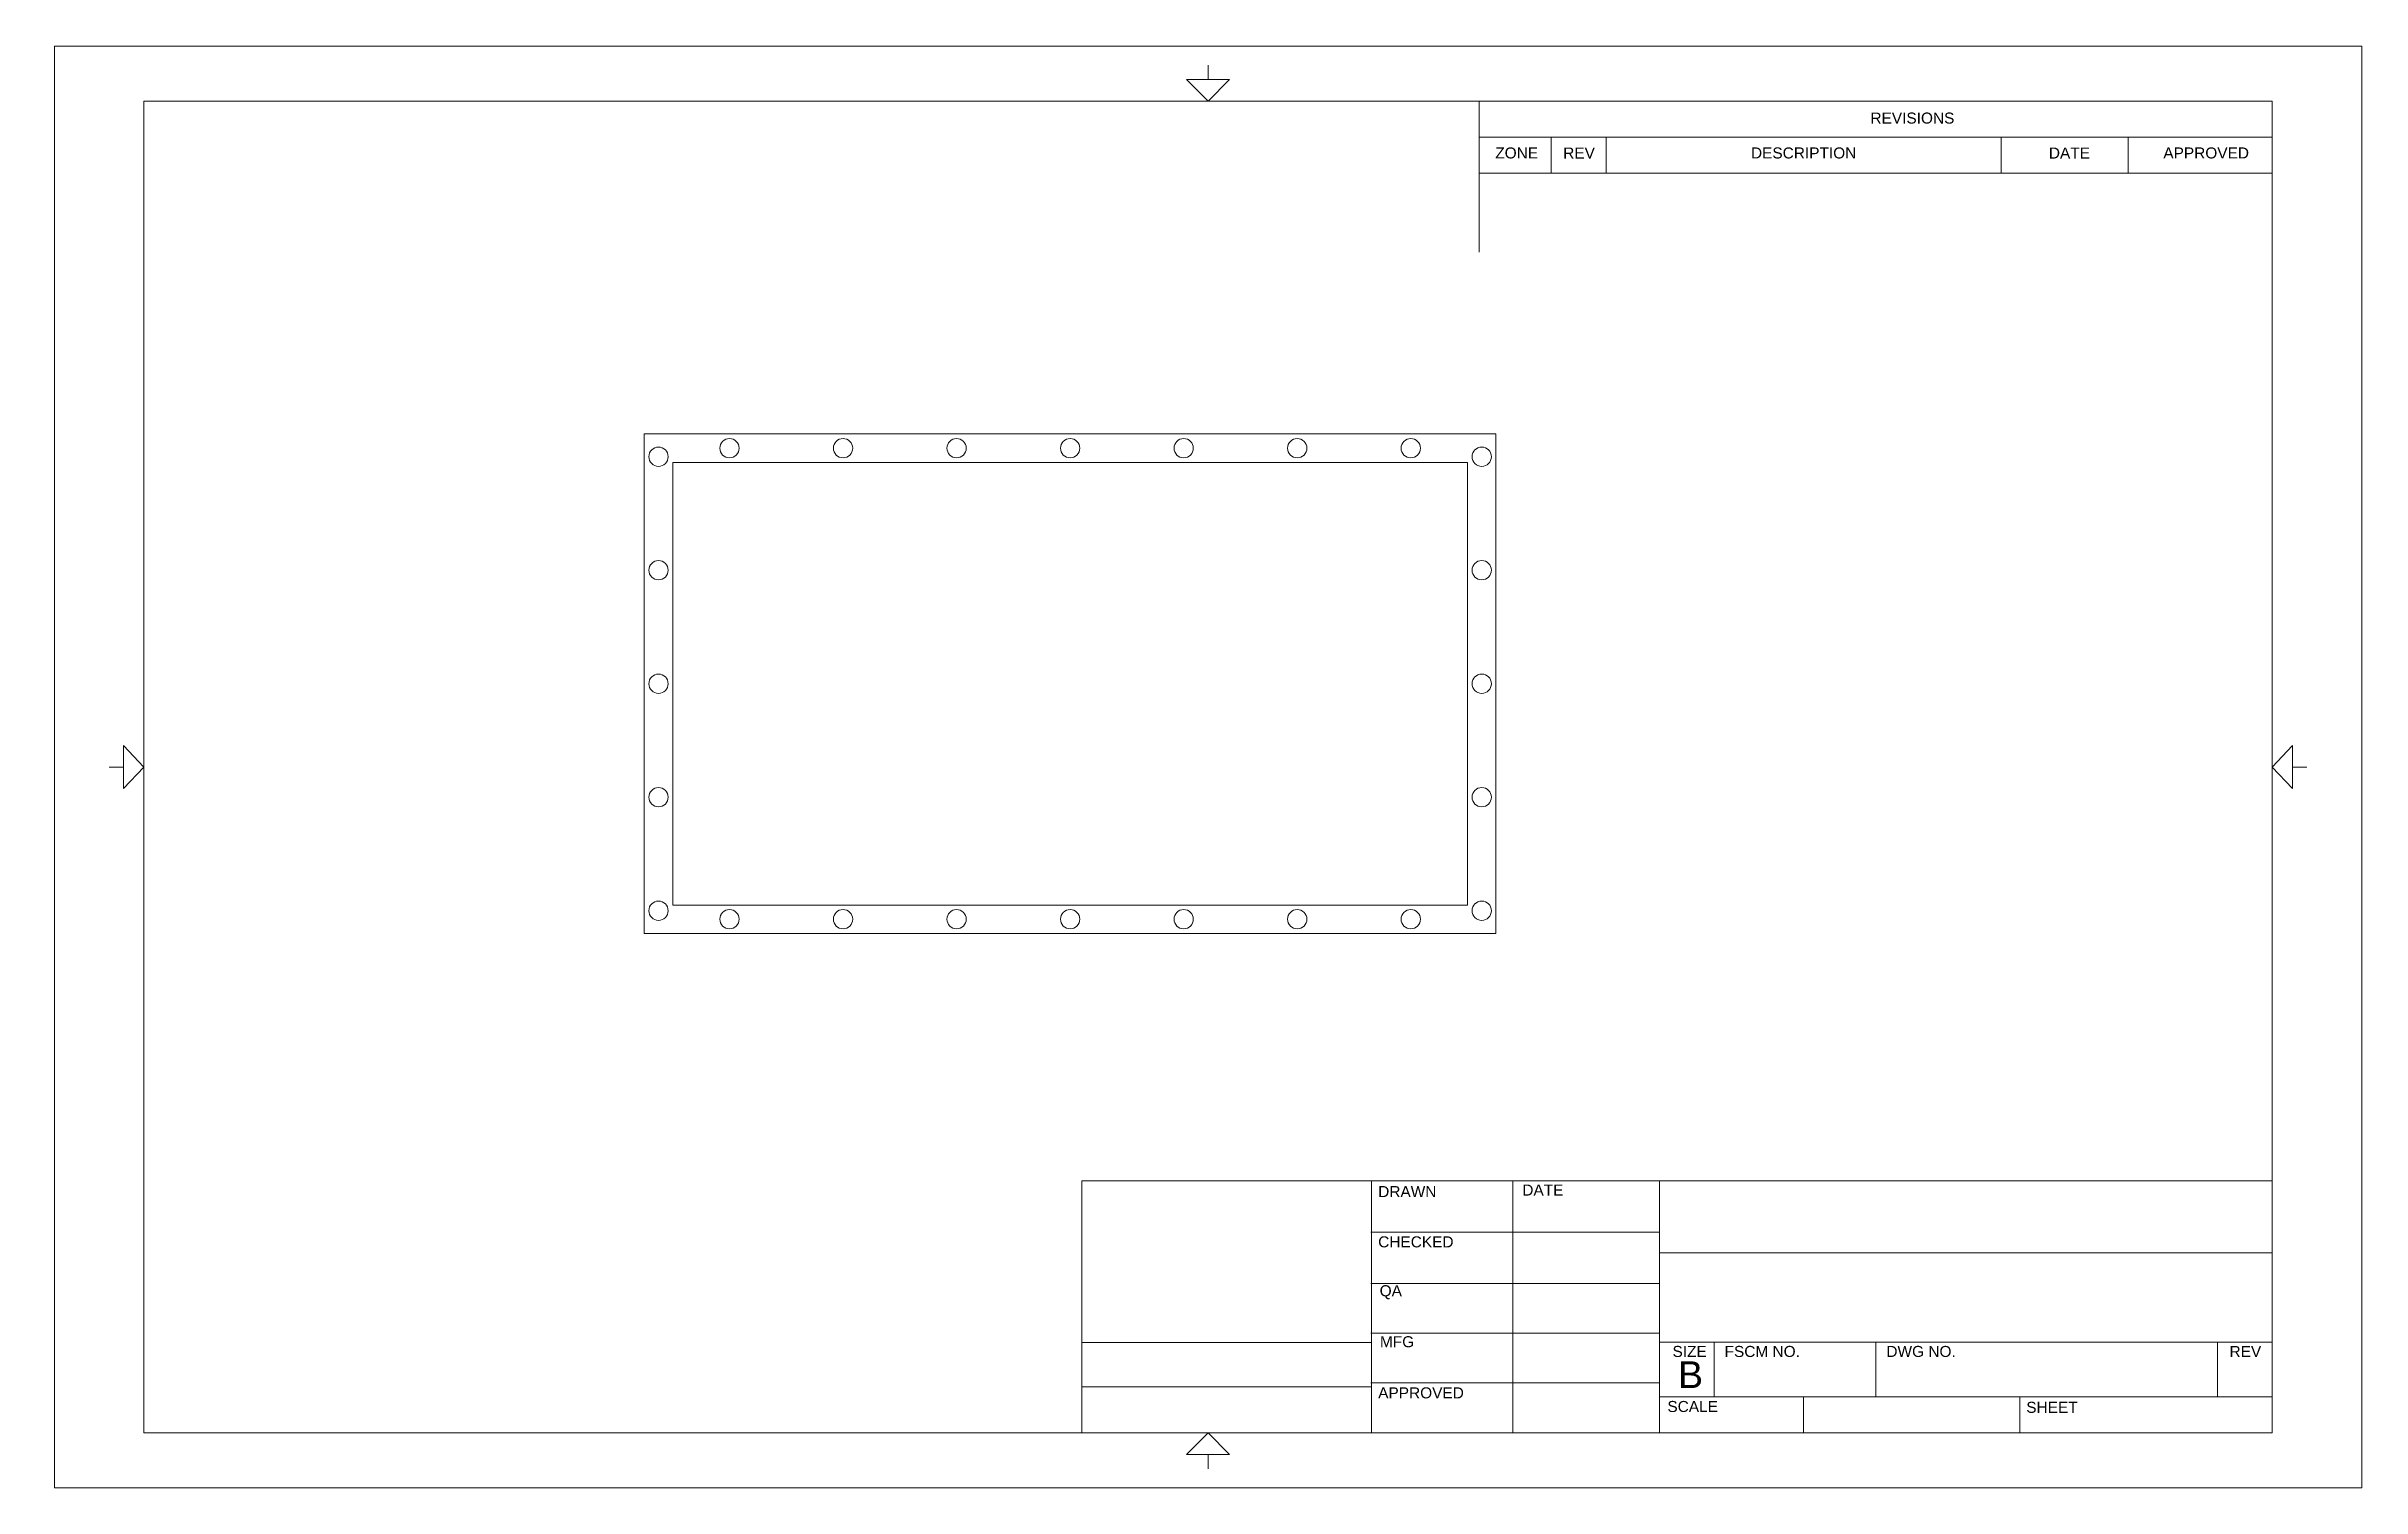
# Model space of a CAD drawing. Header units: millimetres. Extents: x -1 to 406, y 0 to 254.
import ezdxf

# ---------------------------------------------------------------- set-up
doc = ezdxf.new("R2010")
doc.units = ezdxf.units.MM
doc.layers.add('CONTINUOUS', color=7, linetype='Continuous', lineweight=0)
doc.layers.add('VISIBLE', color=7, linetype='Continuous', lineweight=0)

# ---------------------------------------------------------------- blocks, each defined once
blk = doc.blocks.new('BLOCK2')
at = {"layer": 'CONTINUOUS'}
for p, q in [((406.4, 254), (0, 254)), ((0, 254), (0, 0)), ((406.4, 0), (406.4, 254)), ((203.2, 250.7), (203.2, 248.16)), ((390.65, 244.35), (15.75, 244.35)), ((15.75, 244.35), (15.75, 9.65)), ((250.95, 244.35), (250.95, 217.75)), ((390.65, 9.65), (390.65, 244.35)), ((250.95, 238), (390.65, 238)), ((263.65, 231.65), (263.65, 238)), ((273.3, 231.65), (273.3, 238)), ((342.9, 231.65), (342.9, 238)), ((365.25, 231.65), (365.25, 238)), ((250.95, 231.65), (390.65, 231.65)), ((9.65, 127), (12.19, 127)), ((396.75, 127), (394.21, 127)), ((180.96, 54.1), (180.96, 9.65)), ((180.96, 54.1), (282.7, 54.1)), ((232.02, 54.1), (232.02, 9.65)), ((256.9, 54.1), (256.9, 9.65)), ((282.7, 9.65), (282.7, 54.1)), ((282.7, 54.1), (390.65, 54.1)), ((282.7, 45.06), (231.9, 45.06)), ((282.7, 41.4), (390.65, 41.4)), ((282.7, 35.96), (231.9, 35.96)), ((231.9, 25.57), (180.96, 25.57)), ((282.7, 27.24), (231.9, 27.24)), ((282.7, 25.65), (390.65, 25.65)), ((292.35, 16), (292.35, 25.65)), ((320.8, 16), (320.8, 25.65)), ((381, 16), (381, 25.65)), ((231.9, 17.77), (180.96, 17.77)), ((282.7, 18.51), (231.9, 18.51)), ((282.7, 16), (390.65, 16)), ((308.1, 9.65), (308.1, 16)), ((346.2, 9.65), (346.2, 16)), ((15.75, 9.65), (390.65, 9.65)), ((203.2, 3.3), (203.2, 5.84)), ((0, 0), (406.4, 0))]:
    blk.add_line(p, q, dxfattribs=at)
for points in [[(199.39, 248.16), (207.01, 248.16), (203.2, 244.35), (203.2, 244.35), (199.39, 248.16)], [(12.19, 123.19), (12.19, 130.81), (15.75, 127), (15.75, 127), (12.19, 123.19)], [(394.21, 123.19), (394.21, 130.81), (390.65, 127), (390.65, 127), (394.21, 123.19)], [(199.39, 5.84), (207.01, 5.84), (203.2, 9.65), (203.2, 9.65), (199.39, 5.84)]]:
    blk.add_lwpolyline(points, dxfattribs=at)
at = {"layer": 'CONTINUOUS', "attachment_point": 4}
for s, insert, char_height in [('{\\fArial|b0|i0|c0|p0;\\C7;REVISIONS}{\\fArial|b0|i0|c0|p0;\\C7;}', (319.87, 241.34), 1.9441), ('{\\fArial|b0|i0|c0|p0;\\C7;ZONE}{\\fArial|b0|i0|c0|p0;\\C7;}', (253.79, 235.19), 1.9441), ('{\\fArial|b0|i0|c0|p0;\\C7;REV}{\\fArial|b0|i0|c0|p0;\\C7;}', (265.76, 235.19), 1.9441), ('{\\fArial|b0|i0|c0|p0;\\C7;DESCRIPTION}{\\fArial|b0|i0|c0|p0;\\C7;}', (298.83, 235.19), 1.9441), ('{\\fArial|b0|i0|c0|p0;\\C7;DATE}{\\fArial|b0|i0|c0|p0;\\C7;}', (351.3, 235.19), 1.9441), ('{\\fArial|b0|i0|c0|p0;\\C7;APPROVED}{\\fArial|b0|i0|c0|p0;\\C7;}', (371.46, 235.19), 1.9441), ('{\\fArial|b0|i0|c0|p0;\\C7;}', (-1.42, 154.69), 5.8323), ('{\\fArial|b0|i0|c0|p0;\\C7;}', (-1.42, 78.49), 5.8323), ('{\\fArial|b0|i0|c0|p0;\\C7;DRAWN}{\\fArial|b0|i0|c0|p0;\\C7;}', (233.17, 52.18), 1.9441), ('{\\fArial|b0|i0|c0|p0;\\C7;DATE}{\\fArial|b0|i0|c0|p0;\\C7;}', (258.56, 52.45), 1.9441), ('{\\fArial|b0|i0|c0|p0;\\C7;}', (233.33, 48.69), 2.4996), ('{\\fArial|b0|i0|c0|p0;\\C7;}', (258.32, 48.5), 2.4996), ('{\\fArial|b0|i0|c0|p0;\\C7;CHECKED}{\\fArial|b0|i0|c0|p0;\\C7;}', (233.17, 43.31), 1.9441), ('{\\fArial|b0|i0|c0|p0;\\C7;QA}{\\fArial|b0|i0|c0|p0;\\C7;}', (233.43, 34.44), 1.9441), ('{\\fArial|b0|i0|c0|p0;\\C7;MFG}{\\fArial|b0|i0|c0|p0;\\C7;}', (233.48, 25.71), 1.9441), ('{\\fArial|b0|i0|c0|p0;\\C7;SIZE}{\\fArial|b0|i0|c0|p0;\\C7;}', (285.01, 24), 1.9441), ('{\\fArial|b0|i0|c0|p0;\\C7;FSCM NO.}{\\fArial|b0|i0|c0|p0;\\C7;}', (294.18, 24), 1.9441), ('{\\fArial|b0|i0|c0|p0;\\C7;DWG NO.}{\\fArial|b0|i0|c0|p0;\\C7;}', (322.68, 24), 1.9441), ('{\\fArial|b0|i0|c0|p0;\\C7;REV}{\\fArial|b0|i0|c0|p0;\\C7;}', (383.12, 24), 1.9441), ('{\\fArial|b0|i0|c0|p0;\\C7;B}{\\fArial|b0|i0|c0|p0;\\C7;}', (285.99, 19.92), 4.7214), ('{\\fArial|b0|i0|c0|p0;\\C7;APPROVED}{\\fArial|b0|i0|c0|p0;\\C7;}', (233.17, 16.7), 1.9441), ('{\\fArial|b0|i0|c0|p0;\\C7;}', (333.87, 19.48), 2.4996), ('{\\fArial|b0|i0|c0|p0;\\C7;SCALE}{\\fArial|b0|i0|c0|p0;\\C7;}', (284.11, 14.3), 1.9441), ('{\\fArial|b0|i0|c0|p0;\\C7;SHEET}{\\fArial|b0|i0|c0|p0;\\C7;}', (347.32, 14.15), 1.9441), ('{\\fArial|b0|i0|c0|p0;\\C7;}', (-1.42, 2.29), 5.8323)]:
    blk.add_mtext(s, dxfattribs=dict(at, insert=insert, char_height=char_height))

msp = doc.modelspace()

# ---------------------------------------------------------------- linework, layer by layer
at = {"layer": 'VISIBLE'}
for p, q in [((103.91, 97.68), (103.91, 185.68)), ((103.91, 185.68), (253.91, 185.68)), ((253.91, 185.68), (253.91, 97.68)), ((248.91, 180.68), (108.91, 180.68)), ((108.91, 180.68), (108.91, 102.68)), ((248.91, 102.68), (248.91, 180.68)), ((108.91, 102.68), (248.91, 102.68)), ((253.91, 97.68), (103.91, 97.68))]:
    msp.add_line(p, q, dxfattribs=at)
for centre in [(118.91, 183.18), (138.91, 183.18), (158.91, 183.18), (178.91, 183.18), (198.91, 183.18), (218.91, 183.18), (238.91, 183.18), (106.41, 181.68), (251.41, 181.68), (106.41, 161.68), (251.41, 161.68), (106.41, 141.68), (251.41, 141.68), (106.41, 121.68), (251.41, 121.68), (106.41, 101.68), (251.41, 101.68), (118.91, 100.18), (138.91, 100.18), (158.91, 100.18), (178.91, 100.18), (198.91, 100.18), (218.91, 100.18), (238.91, 100.18)]:
    msp.add_circle(centre, 1.7, dxfattribs=at)

# ---------------------------------------------------------------- block references
at = {"layer": 'CONTINUOUS'}
msp.add_blockref('BLOCK2', (0, 0), dxfattribs=at)

doc.saveas('drawing.dxf')
